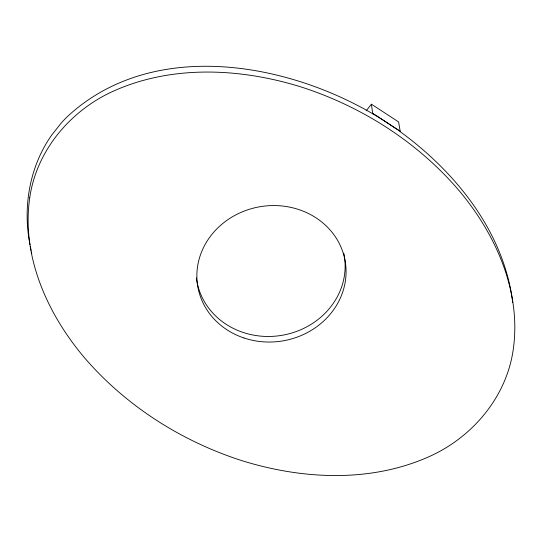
<?xml version="1.0" encoding="UTF-8"?>
<svg xmlns="http://www.w3.org/2000/svg" width="542" height="542" viewBox="0 0 542 542"><rect width="100%" height="100%" fill="white"/><g stroke="black" fill="none" stroke-linecap="round" stroke-linejoin="round"><path stroke-width="0.81" d="M366.168 110.805L371.412 104.206L398.627 121.95L400.179 131.218C391.466 126.062 382.124 118.942 372.733 113.773C282.26 60.961 149.7 39.356 66.639 117.289A142.749 129.897 -9.5 0 0 61.348 122.919L51.971 134.707A142.749 129.897 -9.5 0 0 47.75 141.035C28.706 171.631 23.035 209.537 30.013 244.693M372.733 113.773L371.412 104.206M372.964 113.481L400.179 131.218M399.942 131.51C455.991 172.281 503.769 231.847 512.732 302.368M30.325 246.305L31.104 250.35M31.416 251.969L31.721 253.581M343.77 253.168A74.782 68.048 -9.5 0 1 281.806 335.342A74.782 68.048 -9.5 0 1 196.394 277.904M29.729 197.755C21.219 256.319 47.513 314.224 84.782 358.079C126.327 406.249 181.936 441.466 242.369 460.808C302.24 479.311 369.387 482.786 427.78 457.238C471.574 438.193 506.309 397.753 513.199 349.841C521.709 291.278 495.415 233.378 458.146 189.517C416.602 141.347 360.999 106.13 300.559 86.788C240.689 68.285 173.542 64.81 115.155 90.358C71.361 109.403 36.619 149.843 29.729 197.755M243.947 337.971A74.782 68.048 -9.5 0 0 345.281 261.806A74.782 68.048 -9.5 0 0 225.167 221.617A74.782 68.048 -9.5 0 0 243.947 337.971"/></g></svg>
